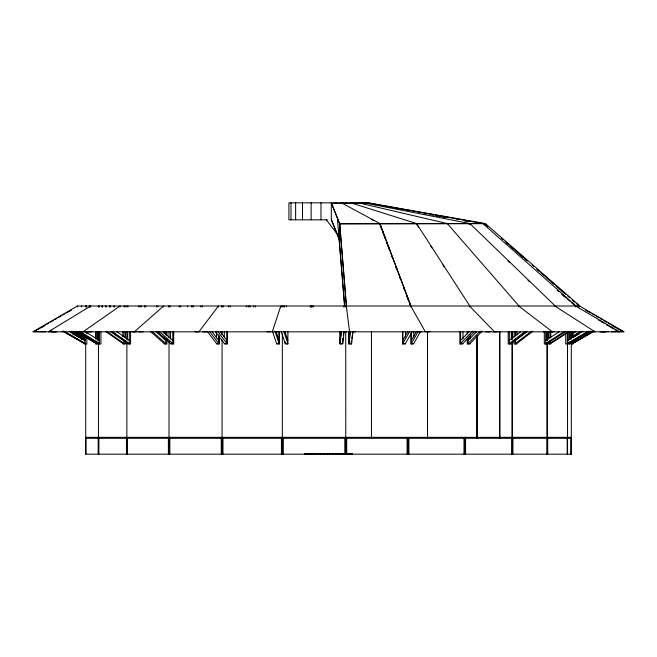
<?xml version="1.0" encoding="UTF-8"?>
<svg xmlns="http://www.w3.org/2000/svg" width="657" height="657" viewBox="0 0 657 657"><rect width="100%" height="100%" fill="white"/><g stroke="black" fill="none" stroke-linecap="round" stroke-linejoin="round"><path stroke-width="0.99" d="M571.294 343.948L571.294 454.168L85.706 454.168L85.706 343.948M98.443 438.293L98.443 454.168L98.443 342.921M98.879 454.168L98.879 438.293M126.44 454.168L126.44 438.293M571.105 454.168L571.105 438.293M332.968 453.691L332.951 454.168L332.951 453.691M341.5 202.849L341.468 203.317L341.484 202.849L379.869 223.536M349.532 331.826L346.354 306.006L339.661 223.561L331.317 202.832L331.317 219.84L339.119 239.214L339.644 224.004L331.333 202.849M341.468 203.317L341.484 202.849M336.023 203.317L336.055 202.849M345.878 202.849L345.853 203.317L345.902 202.849M350.772 202.849L350.731 203.317L350.789 202.849L416.538 223.536M354.55 202.849L354.501 203.317L354.558 202.849L356.529 203.374M341.706 453.691L341.656 454.168L341.656 453.691M358.541 202.849L358.484 203.317L358.55 202.849L447.228 223.536M340.08 340.416L341.147 331.728M341.55 331.539L340.08 343.471L342.724 343.471L344.186 331.539M342.724 340.416L342.962 338.486M343.315 335.587L343.554 333.657M348.998 340.416L350.066 331.728M350.468 331.539L348.998 343.471L351.594 343.471L353.064 331.539M351.832 338.486L352.185 335.587M352.423 333.657L352.661 331.728M361.44 202.849L361.375 203.317L361.449 202.849L363.452 203.276M364.257 202.849L364.192 203.317L364.274 202.849L469.812 223.536L469.205 224.004L469.878 224.653M470.034 223.643L469.739 224.004L469.804 223.536M366.089 202.849L366.006 203.317L366.089 202.849L369.111 203.407M349.705 453.691L349.623 454.168L349.623 453.691M350.781 453.691L350.698 454.168L350.698 453.691M367.542 202.849L367.468 203.317L367.55 202.849L482.772 223.536M331.317 203.317L368.092 203.317L368.166 202.849L485.219 223.536L339.661 223.536L339.644 224.004L485.449 223.643L579.95 306.006L77.46 306.006L32.85 331.826L624.15 331.826L579.54 306.006L579.54 306.959M368.084 203.317L368.166 202.849L288.916 202.841L288.916 219.832L327.268 219.832M272.294 331.826L280.777 306.006L280.777 306.959M416.628 223.643L469.788 306.006M402.881 340.416L407.792 331.728M409.681 331.448L402.881 343.471L405.468 343.471L412.276 331.448M411.422 340.416L416.333 331.728M418.222 331.448L411.422 343.471L413.787 343.471L420.587 331.448M469.73 224.004L469.993 223.643L555.247 306.006M198.89 331.826L218.444 306.006L218.444 306.959M460.606 340.416L469.032 331.728M472.588 331.12L460.606 343.471L462.971 343.471L474.954 331.12M468.186 340.416L476.621 331.728M480.168 331.12L468.186 343.471L470.166 343.471L482.148 331.12M134.315 331.826L163.618 306.006L163.618 306.959M343.258 331.826L346.264 331.555L345.919 331.826M352.201 331.826L355.158 331.555L354.813 331.826M509.331 340.416L520.697 331.728M525.28 331.284L509.331 343.471L511.31 343.471L527.259 331.284M515.433 340.416L526.807 331.728M531.382 331.284L515.433 343.471L516.895 343.471L532.843 331.284M82.971 331.826L120.026 306.006L120.026 306.959M559.263 331.728L545.737 340.416L547.191 340.416M564.232 331.596L545.737 343.471L547.191 343.471L565.685 331.596M568.436 331.596L549.942 343.471L550.78 343.471L569.274 331.596M48.363 331.826L90.641 306.006L90.641 306.959M49.267 331.826L51.854 330.249M572.871 333.042L575.458 331.465M572.543 333.567L575.992 331.465M572.83 336.121L580.558 331.399M572.502 336.647L581.092 331.399M582.973 331.218L567.328 340.416L571.647 338.371M573.38 337.345L579.466 333.772M588.171 331.218L567.328 343.471L568.165 343.471L589.001 331.218M590.2 331.218L569.364 343.471L590.356 331.218M33.803 331.826L37.342 329.781M37.983 329.518L41.761 327.219M42.393 326.964L45.3 325.166M46.902 324.246L48.643 323.236M50.392 322.226L53.217 320.591M54.761 319.696L56.674 318.588M58.251 317.676L61.011 316.083M62.744 315.073L64.476 314.071M66.111 313.126L71.482 310.129M42.549 326.964L44.315 325.946M572.715 342.962L574.481 341.936M576.246 340.917L578.012 339.899M580.657 338.363L582.422 337.345M584.18 336.318L586.824 334.791M588.59 333.772L590.356 332.746M572.362 343.471L593.534 331.218M593.821 331.218L572.649 343.471L593.977 331.218M417.573 331.826L421.761 331.555L420.184 331.826M426.138 331.826L430.097 331.555L428.52 331.826M485.819 331.826L490.902 331.555L488.208 331.826M493.423 331.826L498.113 331.555L495.419 331.826M543.347 331.826L548.981 331.555L545.343 331.826M549.466 331.826L554.574 331.555L550.936 331.826M586.233 331.826L592.031 331.555L590.561 331.555M590.454 331.826L595.628 331.555L594.782 331.555M600.128 331.826L605.869 331.555L601.319 331.826M603.381 331.826L608.464 331.555L607.93 331.555M611.552 331.826L622.384 331.555M34.616 331.555L45.448 331.826M34.903 331.555L35.437 331.555M39.88 331.555L40.726 331.555M49.07 331.555L48.536 331.555L53.619 331.826M62.218 331.555L61.372 331.555L64.838 331.777M82.733 331.555L81.534 331.555L86.716 331.826M616.274 331.555L617.12 331.555M618.475 331.555L616.578 330.537M621.563 331.555L622.097 331.555M84.638 340.416L85.164 340.416L69.272 331.218M98.254 340.416L99.437 340.416L84.786 331.465M84.186 343.997L86.823 343.997L86.823 336.901M95.667 343.997L97.811 343.997M98.254 343.997L100.948 343.997L100.948 331.826M122.851 343.997L125.446 343.997L125.446 340.958M127.557 343.997L130.579 343.997L130.579 331.826M164.045 343.997L166.919 343.997L166.919 338.93M170.557 343.997L173.703 343.997L173.703 331.826M216.457 343.997L219.405 343.997L219.405 335.883M224.324 343.997L227.371 343.997L227.371 331.826M276.498 343.997L279.332 343.997L279.332 331.826L275.735 331.555L276.646 331.826M287.93 343.997L285.187 343.997L285.187 341.977M405.468 343.997L402.536 343.997L402.536 331.826M413.787 343.997L410.863 343.997L410.863 333.855M462.971 343.997L459.851 343.997L459.851 331.826M470.166 343.997L467.234 343.997L467.234 338.93M511.31 343.997L508.206 343.997L508.206 331.826M516.895 343.997L514.144 343.997L514.144 340.958M547.191 343.997L544.324 343.997L544.324 331.826M550.78 343.997L548.406 343.997L548.406 341.969M569.52 343.997L565.726 343.997L565.726 333.855M572.814 343.997L570.966 343.997L570.966 341.969M85.706 437.34L571.294 437.34M85.706 438.293L571.294 438.293L571.237 454.168M56.872 331.826L51.131 331.555L55.681 331.826M92.013 331.826L86.256 331.555L90.247 331.826M143.275 331.826L137.896 331.555L141.05 331.826M136.295 331.826L131.367 331.555L134.521 331.826M207.16 331.826L202.52 331.555L204.623 331.826M198.964 331.826L194.628 331.555L196.739 331.826M373.899 204.376L376.157 204.738L374.153 204.352M385.01 206.339L387.26 206.7M396.114 208.302L398.356 208.663M407.225 210.265L409.459 210.626M418.345 212.236L420.554 212.589M429.571 214.19L431.657 214.552M440.675 216.153L442.752 216.514M444.617 216.867L446.793 217.229M455.81 218.83L457.888 219.192M466.971 220.793L468.991 221.146M435.755 215.545L440.765 216.449M442.777 216.81L444.781 217.171M464.836 220.768L466.84 221.13M475.865 222.748L477.869 223.109M424.258 213.566L426.582 213.927M431.592 214.831L433.653 215.184M435.599 215.545L437.661 215.907M442.67 216.81L444.674 217.171M464.351 220.768L466.741 221.13M475.676 222.739L477.77 223.109M466.716 223.413L469.032 223.807M270.462 331.826L267.021 331.555L267.933 331.826M371.78 219.676L373.587 220.637M585.518 310.129L590.889 313.126M592.524 314.071L594.257 315.073M595.989 316.083L598.749 317.676M600.326 318.588L602.239 319.696M603.783 320.591L606.608 322.226M608.357 323.236L610.098 324.246M611.7 325.166L614.607 326.964M615.239 327.219L619.017 329.518M619.658 329.781L623.197 331.826M612.685 325.946L614.451 326.964M70.513 332.237L83.751 339.907M72.87 333.772L79.045 337.345M80.819 338.371L82.585 339.39M72.713 333.772L74.479 334.791M80.655 338.371L82.421 339.39M64 331.218L85.164 343.471L63.466 331.218M63.179 331.218L84.351 343.471L63.023 331.218M619.518 331.826L575.606 306.006L575.606 306.959M598.412 319.967L600.161 320.994M601.18 321.593L603.775 323.121M606.304 324.607L613.359 328.755M615.075 329.765L618.582 331.826M74.898 331.728L84.457 337.345M73.19 331.218L84.49 337.862M72.861 331.728L84.162 338.371M71.835 331.218L84.006 338.371M79.678 331.399L99.437 343.471L98.254 343.471L78.495 331.399M76.442 331.399L96.193 343.471L75.908 331.399M554.828 306.006L595.053 331.826M116.847 331.728L129.314 340.416M112.068 331.448L129.314 343.471L127.557 343.471L110.31 331.448M114.063 333.46L118.211 336.359M120.707 338.1L124.033 340.416L124.033 343.997M106.787 331.448L124.033 343.471L122.851 343.471L105.605 331.448M518.636 306.006L552.43 331.826M485.071 224.004L488.126 226.665M501.275 238.121L502.876 239.46M505.184 241.48L508.272 244.166M509.816 245.513L527.333 260.829M532.121 265.001L533.722 266.348M536.744 269.033L539.118 271.054M540.662 272.4L554.245 284.284M555.781 285.623L565.776 294.336M567.599 295.921L569.2 297.268M572.222 299.953L574.596 301.974M576.14 303.312L579.228 306.006M484.94 224.004L488.028 226.665M506.539 242.827L508.083 244.166M511.162 246.86L513.478 248.872M515.704 250.785L523.391 257.487M524.894 258.825L527.234 260.829M537.385 269.707L538.929 271.054M542.017 273.739L544.324 275.759M546.64 277.771L548.956 279.792M551.272 281.804L554.138 284.284M556.446 286.296L559.526 288.973M561.029 290.312L564.905 293.663M572.863 300.627L574.407 301.974M577.495 304.659L579.031 306.006M162.911 331.728L172.766 340.416M158.986 331.325L172.766 343.471L170.557 343.471L156.777 331.325M155.947 331.728L165.802 340.416M152.022 331.325L165.802 343.471L164.045 343.471L150.264 331.325M482.985 223.643L576.025 306.006M563.065 295.157L565.899 297.621M566.95 298.549L570.013 301.259M571.541 302.614L575.368 306.006M557.144 290.189L558.672 291.536M561.719 294.246L564.774 296.948M508.099 261.084L509.577 262.504M528.014 280.334L529.493 281.763M494.54 331.826L469.484 306.006L469.484 306.959M447.36 223.643L519.014 306.006M326.192 219.594L337.115 233.933M220.251 331.728L226.829 340.416M217.894 331.662L226.829 343.471L224.324 343.471L215.381 331.662M212.08 331.728L218.658 340.416M209.723 331.662L218.658 343.471L216.457 343.471L207.513 331.662M417.039 224.858L418.698 227.421M430.253 245.357L431.912 247.919M442.917 265.001L444.025 266.709M425.334 331.826L410.724 306.006L410.724 306.959M331.317 219.356L339.127 238.77L344.621 306.006L337.484 219.216M410.945 306.006L379.861 223.643L410.814 306.006M380.189 224.957L381.627 228.767M392.024 256.419L392.738 258.332M399.916 277.402L400.63 279.307M407.085 296.471L408.523 300.282M410.313 305.053L409.237 302.187L410.264 305.053M380.157 224.957L381.594 228.767M391.983 256.419L392.705 258.332M399.867 277.402L400.589 279.307M407.036 296.471L408.473 300.282M284.974 331.728L287.832 340.416M283.791 331.194L287.832 343.471L285.187 343.471L281.155 331.194M276.154 331.728L279.003 340.416M274.971 331.194L279.003 343.471L276.498 343.471L272.466 331.194M306.219 453.691L306.302 454.168L306.302 453.691M307.295 453.691L307.377 454.168L307.377 453.691M315.294 453.691L315.344 454.168L315.344 453.691M339.702 223.643L346.428 306.006M324.032 453.691L324.049 454.168M572.814 331.859L572.814 336.918M572.649 331.859L572.649 336.918M572.649 340.416L572.649 343.997M571.105 331.826L571.105 338.93M570.966 331.826L570.966 338.93M569.52 331.859L569.52 338.938M569.364 331.859L569.364 338.938M569.364 341.977L569.364 343.997M568.165 331.859L568.165 340.967M567.492 343.948L567.549 454.168M567.328 331.859L567.328 343.997M567.188 438.293L567.188 454.168M550.78 331.859L550.78 337.928M549.942 331.859L549.942 337.928M549.942 340.967L549.942 343.997M548.406 331.826L548.406 338.93M547.708 438.293L547.708 454.168M547.404 331.645L547.404 339.85M547.404 342.921L547.404 454.168M547.191 331.859L547.191 339.948M546.969 331.645L546.969 339.85M546.969 342.921L546.969 438.293M546.879 438.293L546.879 454.168M545.737 331.859L545.737 343.997M516.895 331.859L516.895 334.898M515.433 331.859L515.433 335.908M515.433 338.938L515.433 343.997M514.144 331.826L514.144 336.901M512.928 438.293L512.928 454.168M512.394 331.645L512.394 338.823M512.394 341.895L512.394 454.168M512.033 331.645L512.033 339.85M512.033 342.921L512.033 438.293M511.68 438.293L511.68 454.168M511.31 331.859L511.31 338.938M509.331 331.859L509.331 343.997M499.936 331.645L499.936 438.293M499.575 331.645L499.575 438.293M477.171 336.77L477.171 438.293M476.851 335.743L476.851 438.293M470.166 334.898L470.166 338.938M468.186 336.918L468.186 343.997M467.234 331.826L467.234 333.855M465.575 438.293L465.575 454.168M464.852 438.293L464.852 454.168M463.998 438.293L463.998 454.168M462.971 331.859L462.971 338.938M460.606 331.859L460.606 343.997M427.518 331.645L427.518 438.293M413.787 331.859L413.787 336.918M411.422 331.859L411.422 343.997M408.884 438.293L408.884 454.168M408.022 438.293L408.022 454.168M407.085 438.293L407.085 454.168M405.468 331.859L405.468 336.918M402.881 331.859L402.881 343.997M371.443 331.645L371.443 438.293M351.93 453.691L351.93 454.168L352.012 453.691L304.988 453.691L305.07 454.168L305.07 453.691M351.594 340.967L351.594 343.997L348.883 343.997L348.883 331.826M351.257 340.958L351.257 343.997M348.998 331.859L348.998 343.997M346.715 438.293L346.715 454.168M346.354 306.006L346.354 306.959M345.771 306.006L345.771 306.959M345.738 331.645L345.771 454.168M344.785 306.006L344.785 306.959M344.81 438.293L344.81 454.168M343.644 306.006L343.644 306.959M342.724 338.938L342.724 343.997L340.08 343.997L340.08 331.859M340.186 331.826L340.186 343.997M320.977 202.841L320.977 219.832M313.348 306.006L313.348 306.959M312.215 306.006L312.215 306.959M311.467 306.006L311.467 306.959M311.229 306.006L311.229 306.959M311.147 202.841L311.147 219.832M310.646 306.006L310.646 306.959M310.334 306.006L310.334 306.959M302.499 202.841L302.499 219.832M295.625 202.841L295.625 219.832M290.994 202.841L290.994 219.832M287.93 331.826L287.832 343.997M286.411 306.006L286.411 306.959M285.187 331.859L285.187 333.879M284.563 306.006L284.563 306.959M283.381 306.006L283.381 306.959M283.298 438.293L283.298 454.168M282.338 306.006L282.338 306.959M282.338 333.69L282.338 454.168M281.533 306.006L281.533 306.959M281.426 438.293L281.426 454.168M279.003 331.859L279.003 343.997M276.498 331.859L276.498 333.879M255.302 306.006L255.302 306.959M253.512 306.006L253.512 306.959M250.071 306.006L250.071 306.959M248.978 306.006L248.978 306.959M248.28 306.006L248.28 306.959M246.276 306.006L246.276 306.959M230.172 306.006L230.172 306.959M228.472 306.006L228.472 306.959M226.829 331.859L226.829 343.997M224.324 331.859L224.324 336.918M223.175 306.006L223.175 306.959M222.969 438.293L222.969 454.168M222.058 306.006L222.058 306.959M222.058 331.645L222.058 334.717M222.058 339.85L222.058 454.168M221.475 306.006L221.475 306.959M221.253 438.293L221.253 454.168M218.658 334.898L218.658 343.997M216.457 331.859L216.457 337.928M202.233 306.006L202.233 306.959M200.672 306.006L200.672 306.959M193.265 306.006L193.265 306.959M192.148 306.006L192.148 306.959M191.704 306.006L191.704 306.959M187.516 306.006L187.516 306.959M180.626 306.006L180.626 306.959M179.197 306.006L179.197 306.959M172.766 331.859L172.766 343.997M170.557 331.859L170.557 338.938M170.138 306.006L170.138 306.959M169.826 438.293L169.826 454.168M169.03 306.006L169.03 306.959M169.03 331.645L169.03 337.797M169.03 340.868L169.03 454.168M168.709 306.006L168.709 306.959M168.389 438.293L168.389 454.168M166.919 331.826L166.919 335.883M165.802 331.859L165.802 334.898M165.802 338.938L165.802 343.997M164.045 331.859L164.045 333.879M164.045 336.918L164.045 338.938M157.779 306.006L157.779 306.959M156.538 306.006L156.538 306.959M145.682 306.006L145.682 306.959M144.606 306.006L144.606 306.959M144.441 306.006L144.441 306.959M141.156 306.006L141.156 306.959M140.105 306.006L140.105 306.959M138.364 306.006L138.364 306.959M129.314 331.859L129.314 343.997M127.893 306.006L127.893 306.959M127.557 331.859L127.557 339.948M127.507 438.293L127.507 454.168M126.834 306.006L126.867 306.959M126.867 331.645L126.867 339.85M126.867 342.921L126.867 454.168M125.446 331.826L125.446 337.912M124.953 306.006L124.953 306.959M124.124 306.006L124.124 306.959M124.033 331.859L124.033 336.918M122.851 331.859L122.851 336.918M114.458 306.006L114.458 306.959M113.842 306.006L113.842 306.959M110.548 306.006L110.548 306.959M109.727 306.006L109.727 306.959M109.596 306.006L109.596 306.959M105.999 306.006L105.999 306.959M105.637 306.006L105.637 306.959M102.344 306.006L102.344 306.959M102.213 306.006L102.213 306.959M102.172 306.006L102.172 306.959M99.322 306.006L99.322 306.959M99.437 331.859L99.437 343.997M98.706 306.006L98.706 306.959M98.443 306.006L98.443 306.959M98.443 331.645L98.443 339.85M98.254 331.859L98.254 340.967M98.287 438.293L98.287 454.168M97.811 331.826L97.811 339.94M96.193 331.859L96.193 338.938M96.193 340.967L96.193 343.997M95.667 331.859L95.667 338.938M90.28 306.006L90.28 306.959M89.919 306.006L89.919 306.959M89.508 306.006L89.508 306.959M86.823 331.826L86.823 333.855M86.371 306.006L86.371 306.959M86.239 306.006L86.239 306.959M85.895 438.293L85.895 454.168M85.706 306.006L85.706 306.959M85.164 336.918L85.164 343.997M84.638 335.908L84.638 340.967M84.351 335.908L84.351 339.948M84.186 335.908L84.186 339.948M81.394 306.006L81.394 306.959M77.46 306.006L77.46 306.959M330.175 453.691L330.167 454.168L330.167 453.691M336.203 453.691L336.17 454.168L336.17 453.691M338.807 453.691L338.774 454.168L338.774 453.691M343.948 453.691L343.89 454.168L343.89 453.691M346.313 453.691L346.247 454.168L346.247 453.691M348.029 453.691L347.955 454.168L347.955 453.691M351.643 453.691L351.561 454.168L351.561 453.691M383.417 233.539L382.341 230.681L383.384 233.539M385.569 239.255L384.131 235.444L385.536 239.263M387.359 244.026L386.283 241.168L387.326 244.026M389.511 249.75L388.082 245.932L389.478 249.75M396.688 268.82L395.974 266.906L396.647 268.82M404.581 289.794L403.858 287.889L404.531 289.794M305.439 454.168L305.357 453.691L305.439 454.168M309.045 454.168L308.971 453.691L309.045 454.168M310.753 454.168L310.687 453.691L310.753 454.168M313.11 454.168L313.052 453.691L313.11 454.168M318.226 454.168L318.193 453.691L318.226 454.168M320.83 454.168L320.797 453.691L320.83 454.168M326.833 454.168L326.825 453.691L326.833 454.168"/></g></svg>
